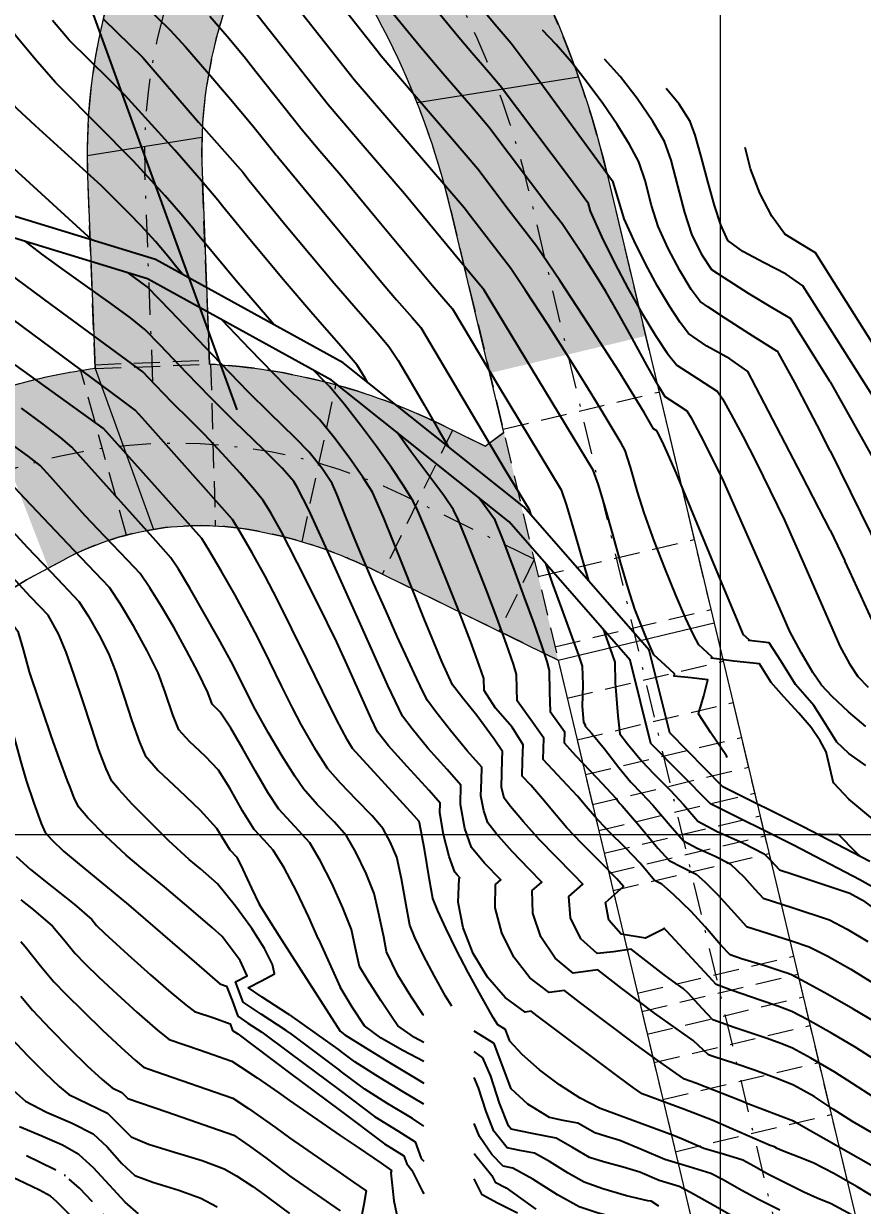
# Model space of a CAD drawing. Extents: x 61466 to 63015, y 108404 to 110397.
# Drawn here: x 62423.23 to 62455.47, y 109240.82 to 109286.24 of the extents above; entities that cross this region are included whole.
import ezdxf
from ezdxf import colors
from ezdxf.entities.mleader import LeaderData, LeaderLine
from ezdxf.math import Vec2, Vec3

# ---------------------------------------------------------------- set-up
doc = ezdxf.new("R2010")
doc.units = 0
doc.header["$LTSCALE"] = 1.000015
doc.header["$MEASUREMENT"] = 0
for name, pattern in [('NASCOSTA', [9.525, 6.35, -3.175]), ('TRATTEGGIATA', [0.75, 0.5, -0.25]), ('TRATTEGGIATA2', [0.375, 0.25, -0.125]), ('TRATTOPUNTO2', [0.5, 0.25, -0.125, 0, -0.125])]:
    doc.linetypes.add(name, pattern=pattern)
doc.layers.add('Colori bordi', color=5, linetype='Continuous', plot=False)
doc.layers.add('no_plot', color=5, linetype='Continuous', plot=False)
for name, color, linetype in [('coordinate', 2, 'Continuous'), ('curve livello 1m', 2, 'Continuous'), ('curve livello 5m', 7, 'Continuous'), ('LIN010TR', 2, 'NASCOSTA'), ('LIN025CO', 7, 'Continuous'), ('Strade', 7, 'Continuous'), ('TRATTCOLO-30', 253, 'Continuous'), ('TRATTCOLO-32', 255, 'Continuous')]:
    doc.layers.add(name, color=color, linetype=linetype)
for name, color, linetype, lineweight in [('LINCOLOROSSO-025', 10, 'Continuous', 25), ('LINE035', 1, 'Continuous', 35), ('LINE050', 3, 'Continuous', 53)]:
    doc.layers.add(name, color=color, linetype=linetype, lineweight=lineweight)
doc.styles.add('ARIAL', font='arial.ttf')

# ---------------------------------------------------------------- blocks, each defined once
blk = doc.blocks.new('CONTORNO')
at = {"layer": 'Colori bordi', "lineweight": 0, "ltscale": 2}
for p, q in [((-21.794, 103.851), (-27.997, 102.858)), ((-36.269, 101.533), (-40.68, 100.827)), ((-40.374, 92.645), (-38.135, 86.465)), ((-22.578, 81.44), (-16.586, 82.868))]:
    blk.add_line(p, q, dxfattribs=at)
at = {"layer": 'Colori bordi', "lineweight": 0, "ltscale": 2, "flags": 128}
for points in [[(9.426, 101.471, 0.76503), (-27.561, 123.114)], [(-36.074, 114.45, 0.175507), (-40.663, 100.044), (-40.374, 92.645, 0.034114), (-43.469, 92.01), (-53.105, 89.338), (-53.319, 90.109), (-70.647, 85.303), (-66.249, 79.674), (-52.956, 83.36), (-52.253, 82.461), (-57.773, 72.704), (-53.908, 67.757), (-53.375, 67.075), (-47.588, 77.303), (-45.683, 80.67), (-46.38, 81.064), (-46.314, 81.181, -0.14195), (-42.731, 84.682), (-41.604, 85.286, -0.165813), (-34.47, 86.461, -0.072308), (-29.805, 84.968), (-22.578, 81.44), (16.586, -82.868)]]:
    blk.add_lwpolyline(points, format="xyb", dxfattribs=at)
for points in [[(-28.746, 115.78, -0.121281), (-20.708, 100.164), (-8.908, 50.657), (5.179, 102.622, 0.76503), (-24.477, 119.975)], [(-32.974, 111.245, 0.166114), (-36.267, 100.216), (-35.977, 92.817, -0.099876), (-27.103, 90.504), (-25.383, 89.664), (-24.664, 90.194), (-26.7, 98.736, 0.115961)]]:
    blk.add_lwpolyline(points, format="xyb", close=True, dxfattribs=at)

msp = doc.modelspace()

# ---------------------------------------------------------------- hatches: boundary and pattern name
at = {"layer": 'LINCOLOROSSO-025', "linetype": 'Continuous', "lineweight": 0}
h = msp.add_hatch(color=256, dxfattribs=at)
h.dxf.hatch_style = 1
h.paths.add_polyline_path([(62437.896, 109268.075, 0.139627), (62427.054, 109270.01), (62428.216, 109266.804, -0.082344), (62431.88, 109266.8, -0.072308), (62436.545, 109265.307), (62443.773, 109261.779), (62442.848, 109265.658)])
h.paths.add_polyline_path([(62439.247, 109270.843, 0.099876), (62430.373, 109273.156, 0.064228), (62425.977, 109272.984), (62427.054, 109270.01, -0.139627), (62437.896, 109268.075), (62442.848, 109265.658), (62441.686, 109270.534), (62440.968, 109270.003)])
h.paths.add_polyline_path([(62425.977, 109272.984, 0.034113), (62422.882, 109272.349), (62421.602, 109271.994), (62422.719, 109269.108), (62423.705, 109269.381, -0.042455), (62427.054, 109270.01)])
h.paths.add_polyline_path([(62427.054, 109270.01, 0.042455), (62423.705, 109269.381), (62422.719, 109269.108), (62424.183, 109265.323), (62424.747, 109265.625, -0.082344), (62428.216, 109266.804)])
h.paths.add_polyline_path([(62442.646, 109279.789, 0.030349), (62441.461, 109283.695), (62438.354, 109283.197, -0.035379), (62439.65, 109279.075), (62441.144, 109272.809), (62444.14, 109273.523)])
h.paths.add_polyline_path([(62445.642, 109280.503, 0.026179), (62444.557, 109284.191), (62441.461, 109283.695, -0.030349), (62442.646, 109279.789), (62444.14, 109273.523), (62447.136, 109274.237)])
h.paths.add_polyline_path([(62437.604, 109296.119), (62435.492, 109293.853, -0.088198), (62441.461, 109283.695), (62444.557, 109284.191, 0.094802)])
h.paths.add_polyline_path([(62435.492, 109293.853), (62433.376, 109291.584, -0.080253), (62438.354, 109283.197), (62441.461, 109283.695, 0.088198)])
h.paths.add_polyline_path([(62435.492, 109293.853, 0.017363), (62433.913, 109295.575, 0.039704), (62431.824, 109293.189), (62433.376, 109291.584)])
h.paths.add_polyline_path([(62433.852, 109295.516), (62433.913, 109295.575, 0.015566), (62432.398, 109297.023), (62430.276, 109294.789), (62431.824, 109293.189, -0.038643)])
h.paths.add_polyline_path([(62436.062, 109297.688), (62434.52, 109299.257), (62432.398, 109297.023, -0.015566), (62433.913, 109295.575)])
h.paths.add_polyline_path([(62437.604, 109296.119), (62436.062, 109297.688), (62433.913, 109295.575, -0.017364), (62435.492, 109293.853)])
h.paths.add_polyline_path([(62414.455, 109308.439), (62414.017, 109305.39, -0.153556), (62432.398, 109297.023), (62434.52, 109299.257, 0.153719)])
h.paths.add_polyline_path([(62414.017, 109305.39), (62413.579, 109302.34, -0.15336), (62430.276, 109294.789), (62432.398, 109297.023, 0.153556)])
h.paths.add_polyline_path([(62414.017, 109305.39, 0.118937), (62398.331, 109303.588), (62390.97, 109300.891), (62390.44, 109300.697), (62391.983, 109297.982), (62398.877, 109300.502, -0.122973), (62413.579, 109302.34)])
h.paths.add_polyline_path([(62414.455, 109308.439, 0.119368), (62397.272, 109306.48), (62388.896, 109303.412), (62390.44, 109300.697), (62390.97, 109300.891), (62398.331, 109303.588, -0.118937), (62414.017, 109305.39)])
at = {"layer": 'TRATTCOLO-30', "linetype": 'Continuous', "lineweight": 0}
h = msp.add_hatch(color=256, dxfattribs=at)
h.dxf.hatch_style = 1
h.paths.add_polyline_path([(62466.61, 109256.403), (62464.486, 109256.979), (62457.443, 109230.996), (62458.509, 109226.522)])
h.paths.add_polyline_path([(62468.733, 109255.827), (62466.61, 109256.403), (62458.509, 109226.522), (62459.474, 109222.475), (62461.365, 109221.962), (62461.444, 109222.251), (62461.241, 109222.306), (62461.869, 109224.623), (62460.383, 109225.026)])
h.paths.add_polyline_path([(62475.777, 109281.81, 0.573227), (62448.933, 109309.148), (62449.07, 109306.909, -0.580111), (62473.653, 109282.386), (62466.61, 109256.403), (62468.733, 109255.827)])
h.paths.add_polyline_path([(62473.653, 109282.386, 0.580111), (62449.07, 109306.909), (62449.208, 109304.66, -0.588798), (62471.53, 109282.961), (62464.486, 109256.979), (62466.61, 109256.403)], flags=17)
h.paths.add_polyline_path([(62449.208, 109304.66), (62449.07, 109306.909, 0.128077), (62440.332, 109301.884), (62433.913, 109295.575, -0.017364), (62435.492, 109293.853), (62437.604, 109296.119), (62441.874, 109300.314, -0.121501)])
h.paths.add_polyline_path([(62449.07, 109306.909), (62448.933, 109309.148, 0.133332), (62438.79, 109303.453), (62434.52, 109299.257), (62432.398, 109297.023, -0.015566), (62433.913, 109295.575), (62440.332, 109301.884, -0.128077)])
h.paths.add_polyline_path([(62433.852, 109295.516), (62433.913, 109295.575, 0.015566), (62432.398, 109297.023), (62430.276, 109294.789, 0.166431), (62425.671, 109281.166), (62427.872, 109281.519, -0.197704)])
h.paths.add_polyline_path([(62433.376, 109291.584), (62435.492, 109293.853, 0.017363), (62433.913, 109295.575, 0.198805), (62427.872, 109281.519), (62430.081, 109281.872, -0.147156)])
h.paths.add_polyline_path([(62430.084, 109280.555, -0.018506), (62430.081, 109281.872), (62427.872, 109281.519, 0.01312), (62427.886, 109280.469), (62428.17, 109273.211, -0.032081), (62430.373, 109273.156)])
h.paths.add_polyline_path([(62427.886, 109280.469, -0.01312), (62427.872, 109281.519), (62425.671, 109281.166, 0.008818), (62425.687, 109280.383), (62425.977, 109272.984, -0.032081), (62428.17, 109273.211)])

# ---------------------------------------------------------------- linework, layer by layer
at = {"layer": 'coordinate', "linetype": 'Continuous', "lineweight": 0}
for p, q in [((62450, 109333.555), (62450, 108959.046)), ((62421.182, 109255.071), (62500, 109255.071))]:
    msp.add_line(p, q, dxfattribs=at)
at = {"layer": 'curve livello 1m', "color": 152, "linetype": 'TRATTEGGIATA2', "ltscale": 5, "flags": 128}
msp.add_lwpolyline([(62449.759, 109220.496), (62448.276, 109221.689), (62447.444, 109222.293), (62446.711, 109222.772), (62446.711, 109222.772), (62446.04, 109223.108), (62445.194, 109223.478), (62444.395, 109223.83), (62443.867, 109224.115), (62443.867, 109224.115), (62443.461, 109224.523), (62442.915, 109225.144), (62442.426, 109225.659), (62442.426, 109225.659), (62442.022, 109225.976), (62441.327, 109226.495), (62440.565, 109227.062), (62439.958, 109227.526), (62439.958, 109227.526), (62439.101, 109228.215), (62438.297, 109228.876), (62437.668, 109229.408), (62437.338, 109229.709), (62437.338, 109229.709), (62437.023, 109230.091), (62436.567, 109230.699), (62436.053, 109231.418), (62435.565, 109232.136), (62435.565, 109232.136), (62435.174, 109232.791), (62434.735, 109233.561), (62434.437, 109234.041), (62434.437, 109234.041), (62433.864, 109234.552), (62433.162, 109235.099), (62432.794, 109235.481), (62432.794, 109235.481), (62432.798, 109235.49), (62432.36, 109235.755), (62431.737, 109236.216), (62430.997, 109236.801), (62430.218, 109237.43), (62429.474, 109238.019), (62428.842, 109238.487), (62428.842, 109238.487), (62428.236, 109238.857), (62427.777, 109239.015), (62427.254, 109239.449), (62426.646, 109240.088), (62426.003, 109240.806), (62425.373, 109241.477), (62424.805, 109241.974), (62424.805, 109241.974), (62424.471, 109242.162), (62423.833, 109242.483), (62422.982, 109242.893), (62422.008, 109243.347), (62421.004, 109243.803), (62421.004, 109243.803), (62420.615, 109243.964), (62419.736, 109244.068), (62419.147, 109244.38), (62418.495, 109244.844), (62417.978, 109245.32), (62417.978, 109245.32), (62417.657, 109245.805), (62417.216, 109246.619), (62416.701, 109247.625), (62416.162, 109248.688), (62415.486, 109249.974), (62414.681, 109250.428)], dxfattribs=at)
at = {"layer": 'curve livello 5m', "color": 2}
for p, q in [((62434.562, 109251.048), (62435.388, 109249.202)), ((62433.449, 109245.918), (62435.388, 109244.466))]:
    msp.add_line(p, q, dxfattribs=at)
at = {"layer": 'curve livello 5m', "color": 2, "flags": 128}
for points in [[(62455.94, 109255.594), (62455.326, 109256.107), (62454.948, 109256.438), (62454.38, 109257.035), (62454.361, 109257.047), (62454.223, 109257.603), (62454.078, 109258.257), (62453.844, 109258.677), (62453.5, 109259.186), (62453.029, 109259.736), (62452.444, 109260.366), (62451.967, 109260.921), (62451.513, 109261.641), (62450.532, 109261.733), (62449.671, 109261.848), (62449.681, 109261.9), (62449.179, 109262.365), (62448.97, 109262.745), (62448.665, 109263.405), (62448.293, 109264.275), (62447.885, 109265.282), (62447.468, 109266.359), (62447.073, 109267.433), (62446.826, 109268.243), (62446.558, 109269.192), (62446.353, 109269.829), (62446.193, 109270.12), (62445.853, 109270.693), (62445.384, 109271.467), (62444.837, 109272.358), (62444.261, 109273.283), (62443.376, 109274.675), (62442.523, 109275.99), (62441.956, 109276.834), (62440.281, 109279.007), (62440.252, 109279.045), (62440.155, 109279.159), (62435.932, 109284.084), (62433.729, 109286.882)], [(62436.463, 109272.441), (62436.36, 109272.619), (62436.048, 109273.116), (62435.422, 109273.849), (62434.271, 109275.169), (62433.279, 109276.317), (62431.92, 109277.942), (62430.873, 109279.222), (62430.694, 109279.459), (62429.98, 109280.301), (62429.036, 109281.377), (62428.03, 109282.5), (62427.129, 109283.479), (62426.528, 109284.084), (62424.972, 109285.606), (62424.335, 109286.366)], [(62454.231, 109269.817), (62453.723, 109270.814), (62452.866, 109272.455), (62452.259, 109273.569), (62452.233, 109273.611), (62452.216, 109273.639), (62452.184, 109273.658), (62451.142, 109274.313), (62450.211, 109274.908), (62449.53, 109275.353), (62449.237, 109275.558), (62448.891, 109276.026), (62448.454, 109276.753), (62448.002, 109277.606), (62447.612, 109278.447), (62447.36, 109279.254), (62447.114, 109280.212), (62446.879, 109280.929), (62446.511, 109281.601), (62446.036, 109282.364), (62445.485, 109283.174), (62444.891, 109283.986), (62444.286, 109284.757), (62443.703, 109285.442), (62443.174, 109285.995)], [(62456.118, 109241.019), (62455.267, 109241.535), (62454.37, 109242.041), (62453.579, 109242.451), (62453.019, 109242.669), (62452.394, 109242.909), (62452.188, 109243.01), (62452.083, 109243.068), (62451.922, 109243.116), (62451.328, 109243.371), (62450.449, 109243.766), (62449.689, 109244.098), (62448.63, 109244.506), (62446.999, 109245.111), (62446.675, 109245.335), (62446.075, 109245.768), (62446.075, 109245.768), (62442.969, 109248.104), (62442.74, 109248.281), (62442.502, 109248.251), (62441.735, 109248.812), (62441.058, 109249.585), (62440.507, 109250.499), (62440.118, 109251.484), (62439.925, 109252.468), (62439.963, 109253.379), (62439.997, 109253.409), (62439.891, 109253.519), (62439.805, 109253.621), (62439.58, 109254.229), (62439.366, 109255.074), (62439.225, 109255.903), (62439.236, 109256.275), (62438.809, 109256.772), (62437.969, 109257.685), (62437.25, 109258.486), (62436.827, 109259.023), (62436.582, 109259.535), (62436.146, 109260.508), (62435.66, 109261.599), (62435.262, 109262.465), (62434.534, 109263.957), (62433.747, 109265.527), (62433.135, 109266.703), (62432.725, 109267.437), (62432.437, 109267.911), (62432.103, 109268.323), (62431.546, 109268.963), (62430.871, 109269.712), (62430.184, 109270.452), (62429.613, 109271.017), (62428.938, 109271.68), (62428.298, 109272.348), (62427.811, 109272.853), (62424.288, 109275.441), (62421.266, 109277.683)], [(62456.016, 109247.832), (62455.097, 109248.376), (62454.138, 109248.925), (62453.293, 109249.391), (62452.717, 109249.688), (62452.669, 109249.707), (62452.612, 109249.726), (62452.409, 109249.798), (62451.674, 109250.035), (62450.825, 109250.301), (62450.389, 109250.447), (62450.03, 109250.825), (62449.42, 109251.52), (62448.882, 109252.113), (62448.213, 109252.771), (62447.764, 109253.171), (62447.479, 109253.312), (62446.92, 109253.968), (62446.369, 109254.543), (62445.712, 109255.209), (62445.167, 109255.779), (62444.849, 109256.153), (62444.512, 109256.552), (62443.743, 109257.371), (62443.199, 109257.96), (62443.226, 109258.78), (62442.718, 109259.488), (62442.198, 109260.207), (62442.182, 109260.687), (62442.174, 109261.228), (62442.053, 109261.623), (62441.787, 109262.389), (62441.429, 109263.375), (62441.032, 109264.432), (62440.637, 109265.445), (62440.252, 109266.401), (62439.937, 109267.154), (62439.753, 109267.555), (62439.379, 109268.102), (62438.766, 109268.92), (62438.105, 109269.798), (62437.589, 109270.521)], [(62454.231, 109269.817), (62456.171, 109265.86)], [(62434.562, 109251.048), (62434.189, 109251.899), (62433.71, 109252.896), (62433.238, 109253.79), (62432.824, 109254.475), (62432.474, 109254.858), (62432.095, 109255.269), (62431.643, 109255.99), (62431.151, 109256.861), (62430.714, 109257.55), (62430.215, 109258.072), (62429.601, 109258.65), (62429.189, 109259.103), (62428.959, 109259.677), (62428.673, 109260.546), (62428.4, 109261.284), (62427.976, 109262.135), (62427.464, 109263.068), (62426.952, 109263.931), (62426.527, 109264.568), (62425.176, 109265.993), (62423.286, 109267.977), (62422.702, 109268.611)], [(62422.936, 109254.235), (62423.495, 109253.724), (62424.318, 109253.071), (62425.174, 109252.394), (62425.844, 109251.804), (62425.844, 109251.804), (62426.026, 109251.583), (62426.331, 109251.285), (62427.23, 109250.465), (62428.109, 109249.682), (62428.885, 109249.006), (62429.475, 109248.511), (62429.795, 109248.269), (62429.795, 109248.269), (62430.537, 109248.022), (62431.165, 109247.792), (62431.165, 109247.792), (62431.259, 109247.54), (62431.46, 109247.408), (62433.449, 109245.918)], [(62417.765, 109251.336), (62417.832, 109251.252), (62418.315, 109250.601), (62418.769, 109249.764), (62419.249, 109249.423), (62419.633, 109248.995), (62420.182, 109248.315), (62420.807, 109247.522), (62421.419, 109246.757), (62421.928, 109246.159), (62422.721, 109245.342), (62423.299, 109244.819), (62424.11, 109244.4), (62425.099, 109243.983), (62425.903, 109243.566), (62426.433, 109243.063), (62427.007, 109242.427), (62427.504, 109241.972), (62428.191, 109241.706), (62429.192, 109241.402), (62430.036, 109241.101), (62430.666, 109240.765)], [(62438.604, 109246.353), (62437.809, 109246.771), (62436.969, 109247.245), (62436.336, 109247.715), (62435.857, 109248.44), (62435.388, 109249.202)], [(62435.388, 109244.466), (62437.096, 109243.188), (62437.841, 109242.722), (62437.955, 109242.418), (62438.149, 109242.178), (62438.564, 109241.35), (62438.604, 109241.26)], [(62455.625, 109233.487), (62454.72, 109234.279), (62454.172, 109234.77), (62453.575, 109235.412), (62452.857, 109236.231), (62452.197, 109236.98), (62451.775, 109237.407), (62451.191, 109237.697), (62450.404, 109238.082), (62449.654, 109238.484), (62448.86, 109238.923), (62448.259, 109239.268), (62447.365, 109239.852), (62446.688, 109240.284), (62446.031, 109240.338), (62445.271, 109240.528), (62444.578, 109240.763), (62443.746, 109241.229), (62442.803, 109241.83), (62442.032, 109242.249), (62441.663, 109242.323), (62441.222, 109242.771), (62440.745, 109243.46), (62440.543, 109243.971)]]:
    msp.add_lwpolyline(points, dxfattribs=at)
at = {"layer": 'LIN010TR', "linetype": 'TRATTOPUNTO2', "lineweight": 0, "ltscale": 5}
msp.add_line((62428.199, 109272.45), (62427.886, 109280.469), dxfattribs=at)
at = {"layer": 'LIN010TR', "linetype": 'TRATTOPUNTO2', "lineweight": 0, "ltscale": 5, "flags": 128}
for points in [[(62433.852, 109295.516), (62440.332, 109301.884, -0.76503), (62473.653, 109282.386, -0.76503)], [(62365.019, 109291.385), (62390.97, 109300.891), (62398.331, 109303.588, -0.448954), (62442.646, 109279.789), (62455.145, 109227.352)], [(62442.848, 109265.658), (62437.896, 109268.075, 0.183168), (62423.705, 109269.381), (62414.069, 109266.709), (62396.56, 109261.853)]]:
    msp.add_lwpolyline(points, format="xyb", dxfattribs=at)
at = {"layer": 'LIN010TR', "linetype": 'TRATTOPUNTO2', "lineweight": 0, "ltscale": 5}
msp.add_arc((62447.87, 109281.251), 20, 134.5004, 182.2406, dxfattribs=at)
at = {"layer": 'LIN025CO', "linetype": 'TRATTEGGIATA', "lineweight": 0, "ltscale": 2}
for p, q in [((62430.374, 109273.156), (62430.084, 109280.555)), ((62445.642, 109280.503), (62491.953, 109086.211)), ((62425.977, 109272.984), (62425.687, 109280.383)), ((62439.65, 109279.075), (62483.092, 109096.816)), ((62425.971, 109273.134), (62430.368, 109273.306)), ((62427.179, 109266.582), (62425.426, 109272.903)), ((62425.977, 109272.984), (62430.374, 109273.156)), ((62430.416, 109273.154), (62430.596, 109266.939)), ((62433.931, 109266.326), (62435.233, 109272.36)), ((62441.657, 109270.655), (62447.649, 109272.083)), ((62439.713, 109270.615), (62437.011, 109265.08)), ((62440.968, 109270.003), (62439.247, 109270.843)), ((62440.968, 109270.003), (62441.686, 109270.534)), ((62443.008, 109264.988), (62449, 109266.416)), ((62423.62, 109265.021), (62424.747, 109265.625)), ((62442.851, 109265.645), (62441.504, 109262.886)), ((62443.773, 109261.779), (62436.545, 109265.307)), ((62443.65, 109262.293), (62449.642, 109263.722)), ((62444.122, 109260.313), (62450.114, 109261.741)), ((62444.503, 109258.718), (62450.495, 109260.146)), ((62444.822, 109257.379), (62450.814, 109258.807)), ((62445.095, 109256.23), (62451.087, 109257.659)), ((62445.333, 109255.233), (62451.325, 109256.661)), ((62445.541, 109254.36), (62451.533, 109255.788)), ((62445.724, 109253.593), (62451.716, 109255.022)), ((62445.884, 109252.921), (62451.876, 109254.349)), ((62446.826, 109248.97), (62452.818, 109250.399)), ((62446.991, 109248.276), (62452.983, 109249.704)), ((62447.2, 109247.402), (62453.192, 109248.83)), ((62447.461, 109246.305), (62453.453, 109247.733)), ((62447.8, 109244.884), (62453.792, 109246.312)), ((62448.277, 109242.882), (62454.269, 109244.31))]:
    msp.add_line(p, q, dxfattribs=at)
at = {"layer": 'LIN025CO', "linetype": 'TRATTEGGIATA', "lineweight": 0, "ltscale": 2, "flags": 128}
msp.add_lwpolyline([(62439.65, 109279.075, 0.115961), (62433.377, 109291.584, 0.115961)], format="xyb", dxfattribs=at)
at = {"layer": 'LIN025CO', "linetype": 'TRATTEGGIATA', "lineweight": 0, "ltscale": 2}
for centre, radius, start, end in [((62454.35, 109287.619), 22.2, 344.8321, 134.5004), ((62454.35, 109287.619), 17.8, 344.8321, 134.5004), ((62447.87, 109281.251), 22.2, 134.5004, 182.2406), ((62409.908, 109271.985), 36.736, 13.4065, 41.067), ((62447.87, 109281.251), 17.8, 134.5004, 182.2406), ((62429.077, 109250.008), 23.184, 97.6858, 105.5), ((62429.077, 109250.008), 23.184, 63.9813, 86.7954), ((62430.036, 109255.753), 11.2, 80.5244, 118.1833), ((62429.077, 109250.008), 17.024, 63.9781, 80.5244), ((62427.87, 109257.088), 9, 118.1833, 150.5)]:
    msp.add_arc(centre, radius, start, end, dxfattribs=at)
at = {"layer": 'LINE050', "linetype": 'Continuous', "lineweight": 0, "flags": 128}
msp.add_lwpolyline([(62437.625, 109270.079, 0, 1.5, 0), (62433.126, 109270.202, 0, 0, 0), (62424.312, 109270.443, 0, 0, 0)], format="xyseb", dxfattribs=at)
at = {"layer": 'no_plot'}
for p, q in [((62433.449, 109250.557), (62435.388, 109247.521)), ((62433.449, 109248.139), (62435.388, 109246.757)), ((62433.449, 109247.445), (62435.388, 109245.993)), ((62433.449, 109246.682), (62435.388, 109245.23)), ((62433.449, 109244.852), (62435.388, 109243.503)), ((62433.449, 109243.414), (62435.388, 109242.064)), ((62433.449, 109241.956), (62435.388, 109240.615))]:
    msp.add_line(p, q, dxfattribs=at)
at = {"layer": 'no_plot', "flags": 128}
for points in [[(62454.231, 109266.767), (62453.14, 109268.882), (62451.065, 109272.868), (62450.378, 109273.358), (62449.489, 109273.841), (62448.788, 109274.336), (62448.788, 109274.336), (62448.457, 109274.757), (62448.048, 109275.385), (62447.594, 109276.158), (62447.13, 109277.016), (62446.691, 109277.897), (62446.31, 109278.74), (62446.31, 109278.74), (62446.097, 109279.474), (62445.893, 109280.15), (62442.972, 109284.146), (62441.97, 109285.475), (62441.351, 109286.201), (62439.089, 109288.945), (62436.849, 109291.708)], [(62435.835, 109290.763), (62439.892, 109285.799), (62439.892, 109285.799), (62440.455, 109285.139), (62441.112, 109284.374), (62441.541, 109283.867), (62441.541, 109283.867), (62444.207, 109280.332), (62444.908, 109279.372), (62445.008, 109279.034), (62445.441, 109278.067), (62445.936, 109277.055), (62446.466, 109276.048), (62447, 109275.099), (62447.509, 109274.259), (62447.965, 109273.581), (62448.338, 109273.115), (62449.125, 109272.609), (62449.9, 109272.107), (62450.091, 109271.815), (62450.425, 109271.217), (62450.866, 109270.384), (62451.379, 109269.384), (62451.928, 109268.286), (62452.477, 109267.158), (62453.217, 109265.477), (62454.602, 109262.31), (62454.978, 109261.63), (62455.288, 109261.148), (62455.688, 109260.742)], [(62455.602, 109257.728), (62454.946, 109258.193), (62454.479, 109258.629), (62454.057, 109259.303), (62453.603, 109260.038), (62453.603, 109260.038), (62453.251, 109260.436), (62452.897, 109260.837), (62452.897, 109260.837), (62452.332, 109261.753), (62451.884, 109262.445), (62451.884, 109262.445), (62451.108, 109262.532), (62451.112, 109262.553), (62450.901, 109262.749), (62449.827, 109265.319), (62448.325, 109268.95), (62448.325, 109268.95), (62448.008, 109269.68), (62447.788, 109270.169), (62447.788, 109270.169), (62447.571, 109270.586), (62447.44, 109270.671), (62447.085, 109271.301), (62446.105, 109272.881), (62444.958, 109274.671), (62443.838, 109276.374), (62442.94, 109277.688), (62441.889, 109279.052), (62440.682, 109280.652), (62439.717, 109281.792), (62438.239, 109283.512), (62436.975, 109284.996), (62436.802, 109285.207), (62434.345, 109288.34)], [(62455.596, 109259.222), (62454.936, 109259.79), (62454.306, 109260.38), (62453.895, 109260.814), (62453.895, 109260.814), (62453.564, 109261.307), (62453.114, 109262.07), (62452.677, 109262.875), (62452.677, 109262.875), (62452.381, 109263.553), (62450.133, 109268.664), (62449.685, 109269.577), (62449.259, 109270.413), (62448.921, 109271.044), (62448.736, 109271.347), (62448.736, 109271.347), (62448.316, 109271.619), (62447.889, 109271.893), (62447.889, 109271.893), (62447.638, 109272.295), (62447.179, 109273.119), (62446.617, 109274.147), (62446.058, 109275.163), (62445.608, 109275.948), (62445.608, 109275.948), (62445.21, 109276.589), (62444.744, 109277.317), (62444.289, 109278.008), (62443.924, 109278.542), (62443.497, 109279.096), (62441.111, 109282.26), (62440.415, 109283.083), (62439.347, 109284.325), (62438.434, 109285.397), (62436.318, 109287.985)], [(62450.274, 109258.029), (62450.247, 109258.1), (62450.247, 109258.1), (62449.637, 109258.981), (62449.162, 109259.711), (62449.162, 109259.711), (62449.375, 109260.408), (62449.532, 109261.019), (62449.532, 109261.019), (62448.887, 109261.092), (62448.235, 109261.164), (62448.235, 109261.164), (62448.25, 109261.247), (62447.892, 109261.59), (62447.457, 109261.98), (62447.457, 109261.98), (62447.15, 109262.643), (62446.726, 109263.74), (62446.726, 109263.74), (62446.467, 109264.54), (62446.175, 109265.543), (62445.871, 109266.624), (62445.579, 109267.656), (62445.322, 109268.514), (62445.123, 109269.073), (62445.123, 109269.073), (62441.197, 109275.554), (62440.929, 109276.004), (62440.81, 109276.142), (62440.479, 109276.542), (62437.861, 109279.704), (62436.281, 109281.545), (62434.93, 109283.123), (62431.458, 109287.531)], [(62427.81, 109287.018), (62428.862, 109285.993), (62429.443, 109285.35), (62430.266, 109284.407), (62431.182, 109283.338), (62432.042, 109282.315), (62432.042, 109282.315), (62432.86, 109281.285), (62432.926, 109281.201), (62432.982, 109281.135), (62433.032, 109281.075), (62437.045, 109276.229), (62437.562, 109275.631), (62438.162, 109274.942), (62438.489, 109274.56), (62441.729, 109269.102), (62442.663, 109267.561), (62442.729, 109267.351)], [(62425.867, 109277.921), (62422.868, 109280.661), (62421.337, 109282.068), (62420.61, 109282.86), (62419.867, 109283.718), (62419.228, 109284.501), (62418.812, 109285.07), (62418.46, 109285.741), (62418.059, 109286.644)], [(62429.349, 109276.601), (62429.122, 109276.873), (62428.82, 109277.242), (62428.768, 109277.31), (62428.29, 109277.864), (62427.74, 109278.47), (62427.285, 109278.941), (62426.721, 109279.509), (62426.218, 109280.003), (62423.681, 109282.32), (62422.979, 109282.965), (62422.315, 109283.679), (62421.618, 109284.463), (62420.936, 109285.258), (62420.318, 109286.007), (62419.813, 109286.653)], [(62432.841, 109274.674), (62431.397, 109276.36), (62431.397, 109276.36), (62430.521, 109277.407), (62429.847, 109278.232), (62429.731, 109278.385), (62429.271, 109278.927), (62428.663, 109279.621), (62428.015, 109280.344), (62427.434, 109280.975), (62424.656, 109283.773), (62424.45, 109283.975), (62423.673, 109284.88), (62422.215, 109286.619)], [(62426.296, 109286.411), (62427.808, 109284.936), (62429.955, 109282.453), (62431.657, 109280.533), (62431.9, 109280.212), (62433.32, 109278.476), (62435.162, 109276.273), (62435.917, 109275.4), (62436.792, 109274.396), (62437.268, 109273.838), (62437.628, 109273.289), (62438.091, 109272.514), (62438.622, 109271.594), (62439.187, 109270.605), (62439.542, 109269.987)], [(62430.385, 109286.527), (62431.046, 109285.762), (62431.7, 109284.986), (62431.7, 109284.986), (62432.159, 109284.408), (62433.928, 109282.162), (62434.616, 109281.358), (62435.422, 109280.42), (62435.422, 109280.42), (62436.756, 109278.808), (62438.927, 109276.186), (62439.376, 109275.668), (62439.709, 109275.282), (62441.463, 109272.328), (62443.893, 109268.317), (62444.091, 109267.724), (62444.415, 109266.631), (62444.802, 109265.299), (62444.942, 109264.819)], [(62454.231, 109272.477), (62453.585, 109273.499), (62452.698, 109274.905), (62452.027, 109275.312), (62451.088, 109275.876), (62451.088, 109275.876), (62450.15, 109276.471), (62449.686, 109276.78), (62449.686, 109276.78), (62449.314, 109277.348), (62448.913, 109278.154), (62448.913, 109278.154), (62448.643, 109278.978), (62448.376, 109280.003), (62448.115, 109280.992), (62447.864, 109281.707), (62447.417, 109282.481), (62446.809, 109283.365), (62446.151, 109284.212), (62445.549, 109284.873)], [(62454.231, 109274.506), (62453.18, 109276.171), (62452.54, 109276.618), (62451.697, 109277.054), (62450.875, 109277.483), (62450.297, 109277.911), (62450.022, 109278.515), (62449.786, 109279.249), (62449.529, 109280.176), (62449.273, 109281.134), (62449.039, 109281.958), (62448.849, 109282.485), (62448.427, 109283.148), (62447.924, 109283.751)], [(62454.231, 109276.536), (62453.662, 109277.437), (62453.054, 109277.799), (62452.48, 109278.15), (62451.991, 109278.839), (62451.528, 109279.728), (62451.162, 109280.661), (62450.963, 109281.482)], [(62457.51, 109241.388), (62453.222, 109243.825), (62452.889, 109244.02), (62452.813, 109244.05), (62451.065, 109244.725), (62450.798, 109244.843), (62449.059, 109245.512), (62448.636, 109245.669), (62448.298, 109245.898), (62447.609, 109246.387), (62446.778, 109246.989), (62446.778, 109246.989), (62444.597, 109248.63), (62444.021, 109249.075), (62443.424, 109249), (62442.687, 109249.566), (62442.064, 109250.364), (62441.603, 109251.293), (62441.356, 109252.254), (62441.37, 109253.148), (62441.37, 109253.148), (62441.571, 109253.326), (62440.946, 109253.971), (62440.437, 109254.572), (62440.192, 109255.311), (62440.016, 109256.232), (62440.016, 109256.232), (62440.037, 109256.97), (62439.505, 109257.569), (62438.764, 109258.388), (62438.764, 109258.388), (62438.158, 109259.131), (62437.789, 109259.624), (62437.789, 109259.624), (62437.225, 109260.804), (62436.221, 109263.045), (62435.1, 109265.558), (62434.184, 109267.554), (62434.184, 109267.554), (62433.759, 109268.402), (62433.619, 109268.643), (62433.169, 109269.151), (62432.435, 109269.883), (62431.337, 109270.956), (62430.399, 109271.884), (62430.399, 109271.884), (62429.507, 109272.811), (62428.481, 109273.888), (62427.891, 109274.491), (62427.341, 109274.929), (62426.578, 109275.486), (62425.698, 109276.111), (62424.794, 109276.751), (62423.961, 109277.354), (62423.295, 109277.868)], [(62455.046, 109240.459), (62454.268, 109240.881), (62454.268, 109240.881), (62453.723, 109241.092), (62453.221, 109241.327), (62452.521, 109241.673), (62451.832, 109242.024), (62451.832, 109242.024), (62451.291, 109242.325), (62450.866, 109242.558), (62450.866, 109242.558), (62450.161, 109242.772), (62449.379, 109243.003), (62449.379, 109243.003), (62448.581, 109243.354), (62448.202, 109243.5), (62445.424, 109244.53), (62445.386, 109244.546), (62445.376, 109244.549), (62445.37, 109244.552), (62445.359, 109244.555), (62444.62, 109244.942), (62443.823, 109245.456), (62443.051, 109246.034), (62442.387, 109246.613), (62441.912, 109247.133), (62441.912, 109247.133), (62441.746, 109247.574), (62441.459, 109247.754), (62441.272, 109248.036), (62440.797, 109248.88), (62440.314, 109249.776), (62439.857, 109250.66), (62439.459, 109251.47), (62439.149, 109252.141), (62438.962, 109252.611), (62438.962, 109252.611), (62438.822, 109253.33), (62438.63, 109254.506), (62438.449, 109255.517), (62438.449, 109255.517), (62438.435, 109255.573), (62438.435, 109255.58), (62438.244, 109255.793), (62435.869, 109258.381), (62435.675, 109258.701), (62435.246, 109259.519), (62434.717, 109260.578), (62434.134, 109261.766), (62433.542, 109262.974), (62432.986, 109264.091), (62432.512, 109265.005), (62432.512, 109265.005), (62432.018, 109265.897), (62431.552, 109266.702), (62431.254, 109267.179), (62431.254, 109267.179), (62427.793, 109271.082), (62427.521, 109271.385), (62426.996, 109271.764), (62420.494, 109276.588)], [(62455.812, 109243.62), (62455.086, 109244.039), (62455.086, 109244.039), (62454.342, 109244.522), (62453.608, 109244.999), (62453.608, 109244.999), (62452.818, 109245.444), (62452.216, 109245.686), (62451.32, 109246.019), (62451.32, 109246.019), (62450.566, 109246.268), (62449.736, 109246.542), (62449.736, 109246.542), (62449.555, 109246.607), (62448.96, 109247.16), (62448.312, 109247.622), (62447.482, 109248.211), (62447.482, 109248.211), (62446.225, 109249.156), (62445.302, 109249.868), (62444.346, 109249.748), (62443.654, 109250.32), (62443.113, 109251.137), (62442.796, 109252.053), (62442.776, 109252.917), (62442.776, 109252.917), (62443.144, 109253.243), (62442.677, 109253.732), (62442.001, 109254.423), (62442.001, 109254.423), (62441.393, 109255.117), (62441.07, 109255.523), (62441.07, 109255.523), (62440.916, 109255.985), (62440.806, 109256.561), (62440.806, 109256.561), (62440.83, 109257.163), (62440.838, 109257.665), (62440.838, 109257.665), (62440.277, 109258.289), (62439.632, 109259.073), (62439.067, 109259.79), (62438.75, 109260.225), (62438.75, 109260.225), (62438.597, 109260.518), (62438.338, 109261.059), (62437.995, 109261.799), (62437.59, 109262.691), (62437.145, 109263.684), (62436.682, 109264.731), (62436.224, 109265.783), (62436.224, 109265.783), (62435.934, 109266.485), (62435.579, 109267.37), (62435.261, 109268.158), (62435.083, 109268.572), (62435.083, 109268.572), (62434.7, 109269.142), (62434.208, 109269.771), (62434.208, 109269.771), (62433.661, 109270.319), (62432.692, 109271.265), (62431.86, 109272.087), (62431.86, 109272.087), (62430.476, 109273.524), (62428.886, 109275.194), (62427.972, 109276.13), (62427.972, 109276.13), (62427.241, 109276.666)], [(62456.289, 109273.275), (62454.231, 109276.536)], [(62455.923, 109244.961), (62455.093, 109245.509), (62454.41, 109245.944), (62454.41, 109245.944), (62453.485, 109246.482), (62452.785, 109246.859), (62452.785, 109246.859), (62452.377, 109247.023), (62451.77, 109247.248), (62451.77, 109247.248), (62451.191, 109247.44), (62450.542, 109247.654), (62450.542, 109247.654), (62449.721, 109247.948), (62449.309, 109248.388), (62448.771, 109248.973), (62448.771, 109248.973), (62448.576, 109249.154), (62448.185, 109249.432), (62447.853, 109249.682), (62446.584, 109250.662), (62445.896, 109250.566), (62445.267, 109250.497), (62445.267, 109250.497), (62444.651, 109251.066), (62444.249, 109251.877), (62444.183, 109252.686), (62444.183, 109252.686), (62444.717, 109253.16), (62444.377, 109253.53), (62443.666, 109254.245), (62443.057, 109254.875), (62443.057, 109254.875), (62442.446, 109255.564), (62441.944, 109256.156), (62441.703, 109256.473), (62441.703, 109256.473), (62441.597, 109256.89), (62441.627, 109257.945), (62441.637, 109258.266), (62441.314, 109258.736), (62440.642, 109259.647), (62440.642, 109259.647), (62440.115, 109260.312), (62439.712, 109260.826), (62439.712, 109260.826), (62439.304, 109261.725), (62438.626, 109263.364), (62437.798, 109265.428), (62437.056, 109267.267), (62436.639, 109268.233), (62436.639, 109268.233), (62436.272, 109268.816), (62435.746, 109269.564), (62435.156, 109270.346), (62434.598, 109271.031), (62434.598, 109271.031), (62434.047, 109271.576), (62433.32, 109272.291), (62433.32, 109272.291), (62431.921, 109273.728), (62430.851, 109274.858)], [(62456.171, 109271.435), (62454.231, 109274.506)], [(62439.683, 109248.47), (62439.444, 109248.855), (62439.444, 109248.855), (62439.016, 109249.624), (62438.6, 109250.421), (62438.262, 109251.117), (62438.066, 109251.585), (62438.066, 109251.585), (62437.927, 109252.354), (62437.75, 109253.375), (62437.75, 109253.375), (62437.568, 109254.201), (62437.319, 109254.788), (62437.041, 109255.298), (62437.041, 109255.298), (62436.627, 109255.791), (62436.027, 109256.412), (62435.405, 109257.051), (62434.926, 109257.603), (62434.926, 109257.603), (62434.478, 109258.302), (62433.9, 109259.297), (62433.9, 109259.297), (62433.563, 109259.942), (62433.144, 109260.787), (62432.692, 109261.711), (62432.257, 109262.591), (62431.888, 109263.306), (62431.888, 109263.306), (62431.357, 109264.271), (62430.82, 109265.214), (62430.364, 109265.988), (62430.071, 109266.447), (62430.071, 109266.447), (62428.054, 109268.722), (62426.3, 109270.677), (62422.906, 109273.132)], [(62455.936, 109246.431), (62455.213, 109246.888), (62455.213, 109246.888), (62454.286, 109247.433), (62453.375, 109247.946), (62452.751, 109248.273), (62452.751, 109248.273), (62452.22, 109248.477), (62451.577, 109248.69), (62450.417, 109249.097), (62449.848, 109249.309), (62449.848, 109249.309), (62449.56, 109249.62), (62447.95, 109251.358), (62447.863, 109251.454), (62447.846, 109251.471), (62447.85, 109251.454), (62447.126, 109251.086), (62446.189, 109251.245), (62446.189, 109251.245), (62445.718, 109251.776), (62445.59, 109252.456), (62445.59, 109252.456), (62446.29, 109253.077), (62446.025, 109253.376), (62445.399, 109254.01), (62444.674, 109254.74), (62444.112, 109255.327), (62444.112, 109255.327), (62443.696, 109255.812), (62443.171, 109256.441), (62442.717, 109256.973), (62442.717, 109256.973), (62442.392, 109257.321), (62442.408, 109257.912), (62442.431, 109258.523), (62442.431, 109258.523), (62442.005, 109259.199), (62441.369, 109259.925), (62440.925, 109260.614), (62440.925, 109260.614), (62440.914, 109261.07), (62440.742, 109261.588), (62440.404, 109262.501), (62440.404, 109262.501), (62439.953, 109263.666), (62439.494, 109264.825), (62439.058, 109265.902), (62438.676, 109266.822), (62438.378, 109267.511), (62438.196, 109267.894), (62438.196, 109267.894), (62437.847, 109268.466), (62437.364, 109269.184), (62436.792, 109269.986), (62436.176, 109270.812), (62435.56, 109271.6), (62434.988, 109272.29), (62434.988, 109272.29), (62434.781, 109272.494), (62434.382, 109272.909)], [(62454.231, 109272.477), (62456.171, 109269.001)], [(62438.604, 109248.117), (62438.588, 109248.138), (62438.114, 109248.857), (62437.616, 109249.674), (62437.616, 109249.674), (62437.169, 109250.56), (62437.067, 109251.14), (62436.846, 109252.194), (62436.699, 109252.809), (62436.699, 109252.809), (62436.391, 109253.574), (62435.997, 109254.395), (62435.635, 109255.024), (62435.635, 109255.024), (62435.165, 109255.564), (62434.513, 109256.231), (62433.982, 109256.825), (62433.982, 109256.825), (62433.649, 109257.319), (62433.171, 109258.092), (62432.633, 109258.998), (62432.124, 109259.894), (62432.124, 109259.894), (62431.705, 109260.727), (62431.264, 109261.608), (62431.264, 109261.608), (62430.713, 109262.613), (62430.143, 109263.625), (62429.611, 109264.545), (62429.174, 109265.274), (62428.889, 109265.715), (62428.889, 109265.715), (62428.315, 109266.361), (62425.078, 109269.969), (62424.642, 109270.331), (62423.979, 109270.842), (62423.141, 109271.463)], [(62438.604, 109247.083), (62438.255, 109247.272), (62437.617, 109247.725), (62437.617, 109247.725), (62437.395, 109248.035), (62436.958, 109248.697), (62436.437, 109249.511), (62436.437, 109249.511), (62436.142, 109250.003), (62435.989, 109250.687), (62435.831, 109251.417), (62435.831, 109251.417), (62435.501, 109252.258), (62435.075, 109253.198), (62434.626, 109254.081), (62434.229, 109254.749), (62434.229, 109254.749), (62433.658, 109255.376), (62433.039, 109256.047), (62433.039, 109256.047), (62432.611, 109256.694), (62432.138, 109257.508), (62431.654, 109258.371), (62431.191, 109259.166), (62430.781, 109259.776), (62430.781, 109259.776), (62430.473, 109260.09), (62430.314, 109260.53), (62429.94, 109261.296), (62429.494, 109262.145), (62429.012, 109263.014), (62428.529, 109263.839), (62428.082, 109264.556), (62427.707, 109265.102), (62427.233, 109265.611), (62426.354, 109266.524), (62425.598, 109267.32), (62424.976, 109268.013), (62424.262, 109268.818), (62423.857, 109269.261), (62423.4, 109269.619), (62422.658, 109270.156)], [(62424.301, 109258.833), (62424.222, 109259.055), (62423.836, 109260.184), (62423.459, 109261.329), (62423.219, 109262.192), (62423.03, 109262.844), (62422.731, 109263.233), (62422.171, 109263.855), (62421.456, 109264.618), (62420.694, 109265.428), (62419.991, 109266.191), (62419.454, 109266.815), (62419.437, 109266.839), (62419.017, 109267.17), (62418.322, 109267.658), (62417.57, 109268.182), (62416.977, 109268.625), (62416.429, 109269.114), (62415.843, 109269.659)], [(62440.718, 109268.027), (62440.718, 109268.027), (62441.04, 109267.59), (62441.31, 109267.217), (62441.659, 109266.363), (62442.073, 109265.268), (62442.472, 109264.187), (62442.833, 109263.189), (62443.129, 109262.344), (62443.338, 109261.719), (62443.433, 109261.385), (62443.445, 109260.545), (62443.471, 109259.8), (62444.02, 109259.037), (62444.006, 109258.599), (62444.436, 109258.113), (62445.277, 109257.236), (62445.995, 109256.465), (62446.149, 109256.272), (62446.236, 109256.182), (62446.877, 109255.431), (62447.607, 109254.554), (62448.034, 109254.071), (62448.537, 109253.819), (62449.072, 109253.556), (62449.406, 109253.259), (62449.902, 109252.772), (62450.535, 109252.065), (62451.019, 109251.536), (62452.741, 109250.984), (62453.417, 109250.759), (62454.107, 109250.41), (62455.017, 109249.899), (62455.875, 109249.377)], [(62422.347, 109267.226), (62423.377, 109266.107), (62423.377, 109266.107), (62424.526, 109264.901), (62425.347, 109264.034), (62425.347, 109264.034), (62425.706, 109263.483), (62426.128, 109262.743), (62426.486, 109262.037), (62426.486, 109262.037), (62426.771, 109261.314), (62427.082, 109260.393), (62427.393, 109259.443), (62427.676, 109258.628), (62427.904, 109258.116), (62427.904, 109258.116), (62428.405, 109257.54), (62429.188, 109256.79), (62430.016, 109256.006), (62430.647, 109255.324), (62430.647, 109255.324), (62431.151, 109254.49), (62431.418, 109254.2), (62431.659, 109253.725), (62431.988, 109253.006), (62432.285, 109252.395), (62432.285, 109252.395), (62432.577, 109251.918), (62433.038, 109251.197), (62433.449, 109250.557)], [(62454.231, 109266.767), (62454.788, 109265.596)], [(62433.449, 109248.139), (62433.385, 109248.181), (62432.39, 109248.821), (62431.87, 109249.179), (62431.866, 109249.188), (62432.376, 109249.454), (62432.87, 109249.717), (62432.793, 109250.08), (62432.483, 109250.692), (62431.993, 109251.467), (62431.376, 109252.325), (62430.683, 109253.181), (62430.022, 109253.751), (62429.584, 109254.111), (62428.814, 109254.834), (62428.062, 109255.57), (62427.398, 109256.246), (62426.894, 109256.79), (62426.62, 109257.129), (62426.394, 109257.603), (62426.122, 109258.334), (62425.819, 109259.235), (62425.498, 109260.218), (62425.174, 109261.197), (62424.86, 109262.084), (62424.572, 109262.791), (62424.167, 109263.5), (62423.875, 109263.808), (62423.467, 109264.237), (62421.75, 109266.104)], [(62443.281, 109265.504), (62443.548, 109264.736), (62443.904, 109263.76), (62444.267, 109262.773), (62444.557, 109261.968), (62444.692, 109261.543), (62444.722, 109260.829), (62444.698, 109259.993), (62444.744, 109259.392), (62444.814, 109259.294), (62444.813, 109259.238), (62445.069, 109258.963), (62445.553, 109258.364), (62446.109, 109257.652), (62446.57, 109257.085), (62446.976, 109256.662), (62447.415, 109256.208), (62448.08, 109255.42), (62448.588, 109254.829), (62449.112, 109254.546), (62449.807, 109254.241), (62450.381, 109253.941), (62450.922, 109253.43), (62451.334, 109252.97), (62451.649, 109252.626), (62452.77, 109252.266), (62454.198, 109251.792), (62454.878, 109251.436), (62455.671, 109250.964)], [(62455.829, 109263.338), (62454.982, 109265.186), (62454.788, 109265.596)], [(62445.502, 109262.964), (62445.502, 109262.964), (62445.76, 109262.247), (62445.952, 109261.701), (62445.971, 109260.909), (62446.065, 109259.634), (62446.15, 109258.949), (62446.439, 109258.556), (62446.991, 109257.898), (62447.455, 109257.408), (62448.073, 109256.778), (62448.594, 109256.233), (62449.143, 109255.588), (62449.887, 109255.185), (62450.875, 109254.752), (62451.69, 109254.326), (62451.941, 109254.089), (62452.279, 109253.716), (62452.799, 109253.548), (62454.979, 109252.825), (62455.466, 109252.551), (62458.84, 109250.101)], [(62422.214, 109261.18), (62422.292, 109260.904), (62422.554, 109259.933), (62422.835, 109258.887), (62423.104, 109257.91), (62423.33, 109257.149), (62423.33, 109257.149), (62423.624, 109256.275), (62423.891, 109255.537), (62423.907, 109255.499)], [(62424.989, 109256.953), (62424.917, 109257.134), (62424.591, 109258.015), (62424.301, 109258.833)], [(62433.449, 109247.445), (62433.313, 109247.547), (62432.359, 109248.17), (62431.666, 109248.632), (62431.376, 109249.408), (62431.814, 109249.639), (62431.547, 109250.226), (62430.86, 109251.149), (62430.486, 109251.484), (62429.664, 109252.194), (62428.64, 109253.063), (62427.815, 109253.742), (62427.17, 109254.275), (62426.379, 109255.027), (62425.7, 109255.719), (62425.336, 109256.143), (62425.174, 109256.486), (62424.989, 109256.953)], [(62423.907, 109255.499), (62424.051, 109255.156), (62424.051, 109255.156), (62424.312, 109254.868), (62424.756, 109254.438), (62424.756, 109254.438), (62425.36, 109253.935), (62426.38, 109253.1), (62427.258, 109252.376), (62427.258, 109252.376), (62429.873, 109250.121), (62430.775, 109249.336), (62431.028, 109249.248), (62431.244, 109248.689), (62431.463, 109248.086), (62431.463, 109248.086), (62431.851, 109247.827), (62432.387, 109247.477), (62432.387, 109247.477), (62433.449, 109246.682)], [(62455.424, 109254.207), (62455.225, 109254.377), (62455.225, 109254.377), (62454.568, 109255.068), (62453.851, 109255.081), (62453.742, 109255.085)], [(62423.122, 109252.562), (62423.602, 109252.185), (62424.343, 109251.55), (62424.343, 109251.55), (62424.755, 109251.051), (62425.207, 109250.498), (62425.207, 109250.498), (62425.578, 109250.117), (62426.113, 109249.594), (62426.651, 109249.086), (62426.651, 109249.086), (62427.584, 109248.242), (62428.386, 109247.544), (62428.816, 109247.201), (62428.816, 109247.201), (62429.987, 109246.794), (62431.23, 109246.36), (62431.566, 109246.149), (62432.209, 109245.715), (62433.035, 109245.145), (62433.449, 109244.852)], [(62423.122, 109250.965), (62423.291, 109250.766), (62423.874, 109250.03), (62424.387, 109249.413), (62424.387, 109249.413), (62424.846, 109248.937), (62425.511, 109248.279), (62426.26, 109247.556), (62426.972, 109246.887), (62426.972, 109246.887), (62427.517, 109246.398), (62427.836, 109246.134), (62427.836, 109246.134), (62428.304, 109245.971), (62431.269, 109244.937), (62431.866, 109244.544), (62432.907, 109243.817), (62432.907, 109243.817), (62433.449, 109243.414)], [(62425.037, 109240.418), (62424.499, 109240.95), (62424.256, 109241.178), (62424.256, 109241.178), (62423.838, 109241.402), (62423.033, 109241.789), (62422.083, 109242.224), (62422.083, 109242.224), (62421.201, 109242.603), (62420.659, 109242.812), (62420.659, 109242.812), (62419.96, 109242.92), (62419.097, 109242.987), (62418.267, 109243.055), (62417.665, 109243.166), (62417.665, 109243.166), (62417.563, 109243.228), (62417.547, 109243.241), (62417.258, 109243.691), (62416.882, 109244.396), (62416.442, 109245.285), (62415.962, 109246.284), (62415.465, 109247.321), (62414.566, 109249.167)], [(62423.122, 109248.855), (62423.567, 109248.328), (62423.567, 109248.328), (62424.26, 109247.592), (62424.986, 109246.854), (62425.671, 109246.184), (62426.243, 109245.654), (62426.628, 109245.337), (62426.628, 109245.337), (62427.001, 109245.158), (62427.231, 109244.929), (62428.727, 109244.414), (62431.307, 109243.515), (62431.898, 109243.11), (62432.533, 109242.642), (62433.274, 109242.086), (62433.449, 109241.956)], [(62421.561, 109248.682), (62422.205, 109247.879), (62422.748, 109247.244), (62423.38, 109246.575), (62424.03, 109245.924), (62424.592, 109245.391), (62424.963, 109245.078), (62425.71, 109244.719), (62426.452, 109244.362), (62426.921, 109243.891), (62427.367, 109243.451), (62428.027, 109243.177), (62429.028, 109242.865), (62430.091, 109242.539), (62430.936, 109242.223), (62431.411, 109241.952), (62432.039, 109241.55), (62432.502, 109241.212), (62433.154, 109240.721), (62433.449, 109240.503)], [(62435.388, 109247.521), (62435.58, 109247.377), (62436.352, 109246.882), (62437.357, 109246.271), (62438.375, 109245.658), (62438.604, 109245.516)], [(62452.296, 109240.63), (62451.475, 109241.039), (62451.475, 109241.039), (62450.834, 109241.392), (62450.095, 109241.808), (62449.648, 109242.048), (62449.648, 109242.048), (62448.81, 109242.302), (62447.87, 109242.58), (62447.87, 109242.58), (62447.006, 109242.951), (62446.149, 109243.318), (62446.149, 109243.318), (62445.631, 109243.467), (62445.177, 109243.602), (62445.177, 109243.602), (62444.535, 109243.977), (62443.97, 109244.087), (62443.436, 109244.196), (62443.436, 109244.196), (62442.612, 109244.703), (62441.965, 109245.297), (62441.965, 109245.297), (62441.638, 109246.179), (62441.313, 109247.035), (62441.313, 109247.035), (62440.772, 109247.38), (62440.543, 109247.52)], [(62438.604, 109244.703), (62437.789, 109245.199), (62436.764, 109245.819), (62435.959, 109246.33), (62435.388, 109246.757)], [(62450.447, 109240.42), (62449.614, 109240.889), (62448.861, 109241.312), (62448.43, 109241.539), (62448.43, 109241.539), (62447.659, 109241.769), (62446.912, 109242.089), (62446.268, 109242.283), (62445.51, 109242.488), (62444.977, 109242.656), (62444.977, 109242.656), (62444.322, 109243.042), (62443.701, 109243.401), (62443.701, 109243.401), (62442.771, 109243.576), (62441.965, 109243.748), (62441.965, 109243.748), (62441.862, 109243.876), (62441.518, 109244.747), (62441.189, 109245.789), (62440.879, 109246.496), (62440.879, 109246.496), (62440.543, 109246.734)], [(62438.604, 109243.869), (62438.177, 109244.152), (62437.186, 109244.75), (62436.338, 109245.282), (62435.388, 109245.993)], [(62447.642, 109240.792), (62447.344, 109240.984), (62447.219, 109240.995), (62446.4, 109241.185), (62445.496, 109241.45), (62444.778, 109241.71), (62444.778, 109241.71), (62444.153, 109242.059), (62443.445, 109242.51), (62442.866, 109242.825), (62442.866, 109242.825), (62442.303, 109242.931), (62441.814, 109243.035), (62441.814, 109243.035), (62441.304, 109243.668), (62441.003, 109244.428), (62440.716, 109245.339), (62440.543, 109245.732)], [(62435.388, 109245.23), (62436.717, 109244.235), (62437.613, 109243.682), (62438.275, 109243.261), (62438.275, 109243.261), (62438.513, 109242.626), (62438.604, 109242.513)], [(62427.64, 109240.494), (62427.126, 109240.939), (62426.524, 109241.594), (62425.909, 109242.267), (62425.354, 109242.77), (62425.354, 109242.77), (62424.726, 109243.127), (62423.928, 109243.485), (62423.072, 109243.842)], [(62435.388, 109243.503), (62436.084, 109243.038), (62436.973, 109242.443), (62437.362, 109242.162), (62437.362, 109242.162), (62437.346, 109242.072), (62437.451, 109240.987), (62437.68, 109239.957), (62437.964, 109239.291), (62437.964, 109239.291), (62438.604, 109238.94)], [(62440.543, 109242.807), (62440.687, 109242.627), (62441.227, 109241.963), (62441.227, 109241.963), (62441.35, 109241.712), (62441.778, 109241.492), (62442.327, 109241.098), (62442.92, 109240.668)], [(62435.388, 109242.064), (62435.908, 109241.717), (62436.392, 109241.377), (62436.392, 109241.377), (62436.308, 109240.847), (62436.18, 109240.205), (62436.18, 109240.205), (62436.283, 109239.405), (62436.484, 109238.837), (62436.484, 109238.837), (62436.922, 109238.527), (62437.773, 109238.07), (62438.604, 109237.687)], [(62442.207, 109240.522), (62441.444, 109240.907), (62440.847, 109241.222), (62440.543, 109241.842)]]:
    msp.add_lwpolyline(points, dxfattribs=at)
at = {"layer": 'Strade', "linetype": 'Continuous', "flags": 128}
for points in [[(62455.747, 109254.039), (62453.189, 109255.373), (62450.107, 109256.913), (62448.064, 109258.982), (62447.27, 109262.156), (62442.45, 109267.67), (62435.509, 109273.201), (62428.3, 109277.18), (62421.966, 109279.109), (62417.619, 109280.451), (62412.54, 109287.615), (62403.989, 109295.447), (62392.376, 109302.924), (62385.793, 109307.453), (62378.528, 109312.836), (62373.475, 109315.312)], [(62459.774, 109250.845), (62455.365, 109253.336), (62452.825, 109254.66), (62449.631, 109256.256), (62447.341, 109258.575), (62446.541, 109261.775), (62441.895, 109267.089), (62435.063, 109272.533), (62427.987, 109276.439), (62421.732, 109278.344), (62417.124, 109279.766), (62411.937, 109287.082), (62403.499, 109294.811), (62391.933, 109302.258), (62385.328, 109306.802), (62378.11, 109312.15), (62373.123, 109314.593)]]:
    msp.add_lwpolyline(points, dxfattribs=at)

# ---------------------------------------------------------------- block references
at = {"layer": 'TRATTCOLO-32', "linetype": 'Continuous', "lineweight": 0}
msp.add_blockref('CONTORNO', (62466.351, 109180.339), dxfattribs=at)

# ---------------------------------------------------------------- next in the draw order: leaders
at = {"layer": 'LINE035', "linetype": 'Continuous', "lineweight": 0}
ml = msp.add_multileader_mtext('Standard', dxfattribs=at)
ml.set_content('CANAUX DE DECHARGE', color=256, style='ARIAL')
ml.set_leader_properties()
ml.build(insert=Vec2(0, 0))
ml.multileader.update_dxf_attribs({"has_text_frame": 1, "text_left_attachment_type": 2, "text_right_attachment_type": 2, "dogleg_length": 0.36, "arrow_head_size": 5, "scale": 10})
ctx = ml.context
ctx.base_point, ctx.scale, ctx.char_height, ctx.arrow_head_size, ctx.landing_gap_size, ctx.plane_origin, ctx.plane_x_axis, ctx.plane_y_axis = Vec3(62387.273, 109176.926), 10, 3.5, 5, 0.9, Vec3(62431.678, 109324.787), Vec3(0, 1), Vec3(-1, 0)
ctx.left_attachment, ctx.right_attachment, ctx.text_align_type = 2, 2, 2
notes = []
notes.append((ctx, [(1, (1, 1, 0), (62387.273, 109239.417), (0, -1), 3.6, [(1, [(62433.135, 109266.703), (62420.864, 109300.531)], 0, [])])]))
ctx.mtext.insert, ctx.mtext.text_direction, ctx.mtext.rotation, ctx.mtext.alignment, ctx.mtext.flow_direction = Vec3(62385.463, 109234.917), Vec3(0, 1), 1.570796, 3, 5
ctx.mtext.has_bg_fill, ctx.mtext.bg_color, ctx.mtext.bg_scale_factor, ctx.mtext.bg_transparency, ctx.mtext.use_window_bg_color = 1, -1073741824, 1.25, 0, 1
for ctx, leaders in notes:
    for number, flags, end, landing, length, lines in leaders:
        leader = LeaderData()
        leader.index, (leader.has_last_leader_line, leader.has_dogleg_vector, leader.attachment_direction) = number, flags
        leader.last_leader_point, leader.dogleg_vector, leader.dogleg_length = Vec3(end), Vec3(landing), length
        for number, points, colour, breaks in lines:
            line = LeaderLine()
            line.index, line.vertices, line.color, line.breaks = number, Vec3.list(points), colors.encode_raw_color(colour), breaks
            leader.lines.append(line)
        ctx.leaders.append(leader)

doc.saveas('drawing.dxf')
